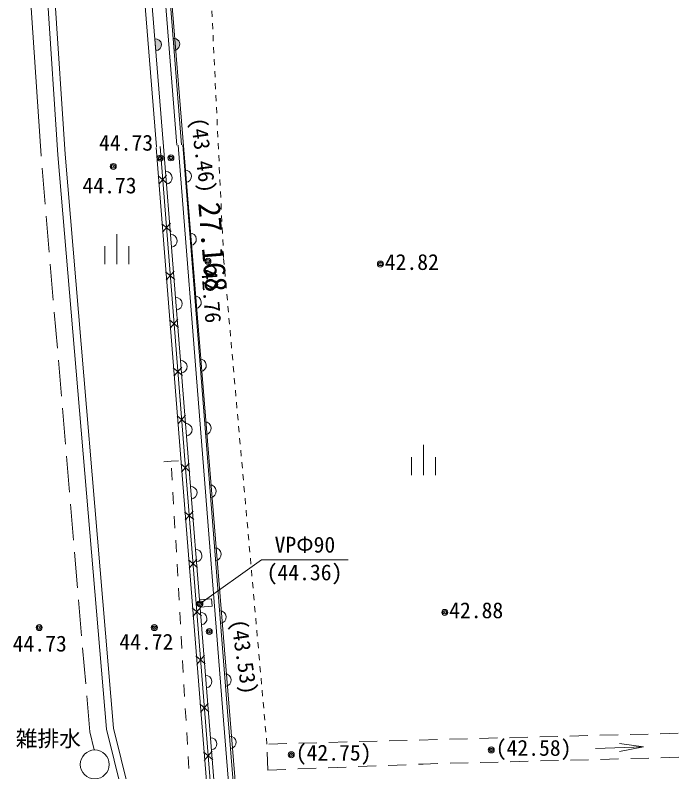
# Model space of a CAD drawing. Units: millimetres, scale not verified. Extents: x -29071210 to -28860960, y -117775216 to -117329466.
# Drawn here: x -28914363 to -28900591, y -117478939 to -117463227 of the extents above; entities that cross this region are included whole.
import ezdxf
from ezdxf.enums import TextEntityAlignment as Align

# ---------------------------------------------------------------- set-up
doc = ezdxf.new("R2010")
doc.units = ezdxf.units.MM
doc.header["$LTSCALE"] = 250
doc.header["$PDMODE"] = 32
doc.header["$PDSIZE"] = 125
for name, pattern in [('USER3', [4, 3, -1]), ('USER4', [2.5, 1.5, -1]), ('USER8', [1, 0.5, -0.5]), ('USER9', [2, 1, -1])]:
    doc.linetypes.add(name, pattern=pattern)
for name, color, linetype, lineweight in [('H29-S-SUV', 8, 'Continuous', 13), ('S-SUV', 7, 'Continuous', 13), ('S-SUV-HTXT', 7, 'Continuous', 13), ('S-SUV-ROW', 7, 'Continuous', 15), ('S-SUV-SRVR', 3, 'Continuous', 13)]:
    doc.layers.add(name, color=color, linetype=linetype, lineweight=lineweight)
doc.styles.add('ＭＳ ゴシック', font='')
doc.styles.get('ＭＳ ゴシック').set_extended_font_data('MS Gothic')

# ---------------------------------------------------------------- blocks, each defined once
blk = doc.blocks.new('ﾌﾟﾛｯﾄﾏｰｸ-03_1')
at = {"color": 3, "linetype": 'Continuous', "lineweight": 25}
blk.add_circle((0, 0), 0.5, dxfattribs=at)
at = {"color": 3}
blk.add_point((0, 0), dxfattribs=at)
blk = doc.blocks.new('open_arrow')
at = {"color": 0, "linetype": 'Continuous', "lineweight": -2}
blk.add_lwpolyline([(7.5, 1.25), (0, 0), (7.5, -1.25)], dxfattribs=at)
blk = doc.blocks.new('荒地')
at = {"color": 7, "linetype": 'Continuous', "lineweight": 13}
for p, q in [((0, -1.25), (0, 1.25)), ((-1, 0.25), (-1, -1.25)), ((1, 0.25), (1, -1.25))]:
    blk.add_line(p, q, dxfattribs=at)

msp = doc.modelspace()

# ---------------------------------------------------------------- hatches: boundary and pattern name
at = {"layer": 'H29-S-SUV'}
for points in [[(-28911442, -117463966, 0.41421), (-28911327.4, -117463831.3, 0.41421), (-28911462.1, -117463716.8)], [(-28911062.7, -117463958.6, 1), (-28911082.3, -117463709.3)]]:
    msp.add_hatch(color=256, dxfattribs=at).paths.add_polyline_path(points)

# ---------------------------------------------------------------- linework, layer by layer
for p, q in [((-28912453.5, -117453302.1), (-28911431.2, -117465963.8)), ((-28911281.6, -117465951.7), (-28912304, -117453290)), ((-28912006.4, -117453235.5), (-28911007.9, -117465930.2)), ((-28913474.9, -117466126.7), (-28914017, -117458037)), ((-28913325.2, -117466116.7), (-28913869.4, -117457995.5)), ((-28914361.3, -117458133.8), (-28913824.1, -117466150.1))]:
    msp.add_line(p, q, dxfattribs=at)
msp.add_lwpolyline([(-28910908.2, -117465922.3), (-28911893.8, -117453392), (-28911324.8, -117453316.9), (-28911466, -117451958.6), (-28912575.2, -117452105.1)], dxfattribs=at)
for points in [[(-28911442, -117463966, 0.41421), (-28911327.4, -117463831.3, 0.41421), (-28911462.1, -117463716.8)], [(-28911062.7, -117463958.6, 1), (-28911082.3, -117463709.3)]]:
    msp.add_lwpolyline(points, format="xyb", close=True, dxfattribs=at)
at = {"layer": 'S-SUV'}
for p, q in [((-28910427.2, -117477725.1), (-28911356.4, -117465957.9)), ((-28911207.2, -117466724.1), (-28911397.4, -117466561.8)), ((-28911383.5, -117466738), (-28911221.1, -117466547.9)), ((-28911128.5, -117467721), (-28911318.7, -117467558.7)), ((-28911304.7, -117467734.9), (-28911142.4, -117467544.8)), ((-28911049.8, -117468717.9), (-28911239.9, -117468555.6)), ((-28911226, -117468731.8), (-28911063.7, -117468541.7)), ((-28910971.1, -117469714.8), (-28911161.2, -117469552.5)), ((-28911147.3, -117469728.7), (-28910985, -117469538.6)), ((-28910892.4, -117470711.7), (-28911082.5, -117470549.4)), ((-28911068.6, -117470725.6), (-28910906.3, -117470535.4)), ((-28910813.6, -117471708.6), (-28911003.8, -117471546.3)), ((-28910989.9, -117471722.5), (-28910827.6, -117471532.3)), ((-28911126, -117472491.1), (-28911275.8, -117472499.6)), ((-28911126, -117472491.1), (-28910976.2, -117472482.5)), ((-28910911.2, -117472719.4), (-28910748.8, -117472529.2)), ((-28910734.9, -117472705.5), (-28910925.1, -117472543.2)), ((-28910656.2, -117473702.4), (-28910846.4, -117473540.1)), ((-28910832.4, -117473716.3), (-28910670.1, -117473526.1)), ((-28910577.5, -117474699.3), (-28910767.6, -117474537)), ((-28910753.7, -117474713.2), (-28910591.4, -117474523)), ((-28910675, -117475710.1), (-28910512.7, -117475519.9)), ((-28910498.8, -117475696.2), (-28910688.9, -117475533.8)), ((-28910420.1, -117476693.1), (-28910610.2, -117476530.7)), ((-28910596.3, -117476707), (-28910434, -117476516.8)), ((-28910341.3, -117477690), (-28910531.5, -117477527.6)), ((-28910517.6, -117477703.9), (-28910355.3, -117477513.7)), ((-28909199.2, -117493046.9), (-28910427.2, -117477725.1)), ((-28910437.7, -117478700.8), (-28910275.6, -117478510.4)), ((-28902322.6, -117478451.2), (-28901323, -117478422.5)), ((-28910261.5, -117478686.7), (-28910451.8, -117478524.6))]:
    msp.add_line(p, q, dxfattribs=at)
at = {"layer": 'S-SUV', "linetype": 'USER8'}
msp.add_line((-28909139, -117478362), (-28910038, -117468260), dxfattribs=at)
at = {"layer": 'S-SUV', "linetype": 'USER9'}
msp.add_line((-28910473.7, -117483862.2), (-28911126, -117472491.1), dxfattribs=at)
at = {"layer": 'S-SUV', "linetype": 'USER4'}
for p, q in [((-28910289, -117475349.7), (-28910538, -117475369.6)), ((-28910289, -117475349.7), (-28910277, -117475499.2)), ((-28910277, -117475499.2), (-28910526.2, -117475519.2)), ((-28900604, -117478137), (-28909139, -117478362)), ((-28909119, -117478903), (-28909139, -117478362)), ((-28900590.8, -117478636.8), (-28905893.6, -117478776.6)), ((-28909119, -117478903), (-28905893.6, -117478776.6))]:
    msp.add_line(p, q, dxfattribs=at)
at = {"layer": 'S-SUV', "linetype": 'USER8'}
msp.add_lwpolyline([(-28910038, -117468260), (-28910457, -117459427), (-28910932.8, -117453290.3), (-28908725.1, -117453144.6)], dxfattribs=at)
at = {"layer": 'S-SUV'}
for points in [[(-28907130.2, -117533219.1), (-28907617.7, -117519949.6), (-28908068.4, -117507742.7), (-28909276.3, -117493066.7), (-28910505.1, -117477744.8), (-28911435, -117465977.6)], [(-28908186.4, -117529002.2), (-28908762.6, -117521934.7), (-28908589.6, -117521286.7), (-28908641.7, -117520566.7), (-28908918.7, -117519948.7), (-28909436.1, -117513868.7), (-28909469.1, -117513386.8), (-28909493.1, -117512722.8), (-28909248.2, -117512179.7), (-28909285.2, -117511578.7), (-28909665.2, -117510905.8), (-28910320.7, -117503008.8), (-28910024.7, -117502255.8), (-28910148.8, -117501632.8), (-28910471.8, -117501243.8), (-28911250.3, -117492115.9), (-28910924.4, -117491343.8), (-28910990.4, -117490767.8), (-28911431.4, -117490026.9), (-28912234, -117480868.9), (-28911991, -117479986.9), (-28912468.1, -117478054.9), (-28913474.9, -117466126.7)]]:
    msp.add_lwpolyline(points, dxfattribs=at)
at = {"layer": 'S-SUV', "linetype": 'USER3'}
msp.add_lwpolyline([(-28912722.4, -117478485.1), (-28912814.8, -117478110.9), (-28913824.1, -117466150.1)], dxfattribs=at)
at = {"layer": 'S-SUV'}
msp.add_circle((-28912711.1, -117478784.9), 300, dxfattribs=at)
for centre, radius, start, end in [((-28911236.3, -117466606.2), 131.3, 277.26692, 91.76268), ((-28910837.5, -117466574.7), 131.3, 277.26578, 91.76382), ((-28911133.1, -117467913.6), 131.3, 277.26692, 91.76268), ((-28910734.3, -117467882.1), 131.3, 277.26578, 91.76382), ((-28910631.1, -117469189.5), 131.3, 277.26578, 91.76382), ((-28911029.8, -117469221.1), 131.3, 277.26692, 91.76268), ((-28910926.6, -117470528.6), 131.3, 277.26692, 91.76268), ((-28910527.8, -117470497), 131.3, 277.26578, 91.76382), ((-28910823.3, -117471836), 131.3, 277.26692, 91.76268), ((-28910424.6, -117471804.4), 131.3, 277.26578, 91.76382), ((-28910720.1, -117473143.5), 131.3, 277.26692, 91.76268), ((-28910321.3, -117473111.9), 131.3, 277.26578, 91.76382), ((-28910616.9, -117474450.9), 131.3, 277.26692, 91.76268), ((-28910218.1, -117474419.3), 131.3, 277.26578, 91.76382), ((-28910513.6, -117475758.4), 131.3, 277.26692, 91.76268), ((-28910114.9, -117475726.7), 131.3, 277.26578, 91.76382), ((-28910410.4, -117477065.9), 131.3, 277.26692, 91.76268), ((-28910011.6, -117477034.2), 131.3, 277.26578, 91.76382), ((-28909905.7, -117478326), 128.1, 275.97913, 93.18536), ((-28910304.4, -117478357.8), 128.1, 275.98156, 93.18293)]:
    msp.add_arc(centre, radius, start, end, dxfattribs=at)
at = {"layer": 'S-SUV-HTXT'}
msp.add_lwpolyline([(-28910529, -117475450), (-28909248.2, -117474536.2), (-28907451.5, -117474536.2)], dxfattribs=at)
at = {"layer": 'S-SUV-ROW'}
msp.add_line((-28911783.8, -117454688.5), (-28909607.2, -117481468.5), dxfattribs=at)

# ---------------------------------------------------------------- block references
at = {"layer": 'S-SUV', "xscale": 250, "yscale": 250}
for p in [(-28912254.7, -117468086.1), (-28905889.7, -117472464.5)]:
    msp.add_blockref('荒地', p, dxfattribs=at)
at = {"layer": 'S-SUV', "xscale": 66.7, "yscale": 66.7, "rotation": 181.6}
msp.add_blockref('open_arrow', (-28901323, -117478422.5), dxfattribs=at)
at = {"layer": 'S-SUV-SRVR', "xscale": 75, "yscale": 75}
for p in [(-28911351.4, -117466195.9), (-28911130, -117466191), (-28912327, -117466369), (-28910362.6, -117468336.9), (-28906783.5, -117468396.4), (-28910529.4, -117475449.5), (-28905448, -117475628), (-28913864, -117475944), (-28911475, -117475945), (-28910334, -117476025), (-28904482.9, -117478484.4), (-28908632.8, -117478584.2)]:
    msp.add_blockref('ﾌﾟﾛｯﾄﾏｰｸ-03_1', p, dxfattribs=at)

# ---------------------------------------------------------------- texts
at = {"layer": 'S-SUV-HTXT', "style": 'ＭＳ ゴシック'}
for s, height, rotation, p in [('27.168', 458.2, 274.647, (-28910259.4, -117468043.1)), ('雑排水', 329.9, 0.003, (-28913674.4, -117478248.7))]:
    msp.add_text(s, height=height, rotation=rotation, dxfattribs=at).set_placement(p, align=Align.MIDDLE_CENTER)
at = {"layer": 'S-SUV-SRVR', "style": 'ＭＳ ゴシック'}
for s, rotation, p in [('(43.46)', 277.495, (-28910720.2, -117466167.8)), ('(43.53)', 278.4, (-28909870, -117476587.9))]:
    msp.add_text(s, height=329.9, rotation=rotation, dxfattribs=at).set_placement(p, align=Align.BOTTOM_CENTER)
for s, p in [('44.73', (-28912622.1, -117466139.9)), ('44.73', (-28912965, -117467026.5)), ('42.82', (-28906692.6, -117468616.6)), ('42.88', (-28905357.1, -117475848.2)), ('44.73', (-28914413.7, -117476539.1)), ('44.72', (-28912200.7, -117476501.9))]:
    msp.add_text(s, height=329.9, dxfattribs=at).set_placement(p, align=Align.BOTTOM_LEFT)
msp.add_text('42.76', height=329.9, rotation=274.497, dxfattribs=at).set_placement((-28910598.4, -117468520.8), align=Align.BOTTOM_LEFT)
for s, p in [('(44.36)', (-28908358.3, -117475060.1)), ('(42.75)', (-28907754.4, -117478804.4)), ('(42.58)', (-28903604.5, -117478704.6))]:
    msp.add_text(s, height=329.9, dxfattribs=at).set_placement(p, align=Align.BOTTOM_CENTER)

# ---------------------------------------------------------------- next in the draw order: wipeouts: each hides what was drawn before it
msp.add_wipeout([(-28909024.9, -117474486.2), (-28907674.9, -117474486.2), (-28907674.9, -117474036.2), (-28909024.9, -117474036.2)])

# ---------------------------------------------------------------- next in the draw order: linework, layer by layer
at = {"layer": 'S-SUV'}
for points in [[(-28906688.2, -117532981.2), (-28907167.3, -117519919.5), (-28907617.7, -117507702.3), (-28908825.5, -117493016.6), (-28910053.4, -117477695.3), (-28910982.6, -117465928.3)], [(-28906590.1, -117532928.2), (-28907067.4, -117519915.8), (-28907517.8, -117507696.3), (-28908725.8, -117493008.5), (-28909953.7, -117477687.4), (-28910882.9, -117465920.5)], [(-28906982.6, -117533140), (-28907467.1, -117519930.5), (-28907917.2, -117507720.1), (-28909124.5, -117493040.9), (-28910352.5, -117477719.1), (-28911281.6, -117465951.9)], [(-28907564.1, -117534791.1), (-28908612.2, -117521952.7), (-28908438.2, -117521301), (-28908494, -117520529.5), (-28908771.4, -117519910.6), (-28909286.5, -117513857.3), (-28909319.3, -117513378.9), (-28909342, -117512752.4), (-28909096.2, -117512207.6), (-28909137.6, -117511535), (-28909518.5, -117510860.6), (-28910168.3, -117503031.2), (-28909869, -117502269.7), (-28910009.1, -117501566.2), (-28910326.3, -117501184.2), (-28911097.7, -117492140), (-28910770.8, -117491365.9), (-28910845, -117490718.8), (-28911285, -117489979.6), (-28912082.2, -117480882.7), (-28911836, -117479989), (-28912319.5, -117478030.9), (-28913325.2, -117466116.7)]]:
    msp.add_lwpolyline(points, dxfattribs=at)

# ---------------------------------------------------------------- next in the draw order: texts
at = {"layer": 'S-SUV-HTXT', "style": 'ＭＳ ゴシック'}
msp.add_text('VPΦ90', height=329.9, dxfattribs=at).set_placement((-28908349.9, -117474486.2), align=Align.BOTTOM_CENTER)

doc.saveas('drawing.dxf')
